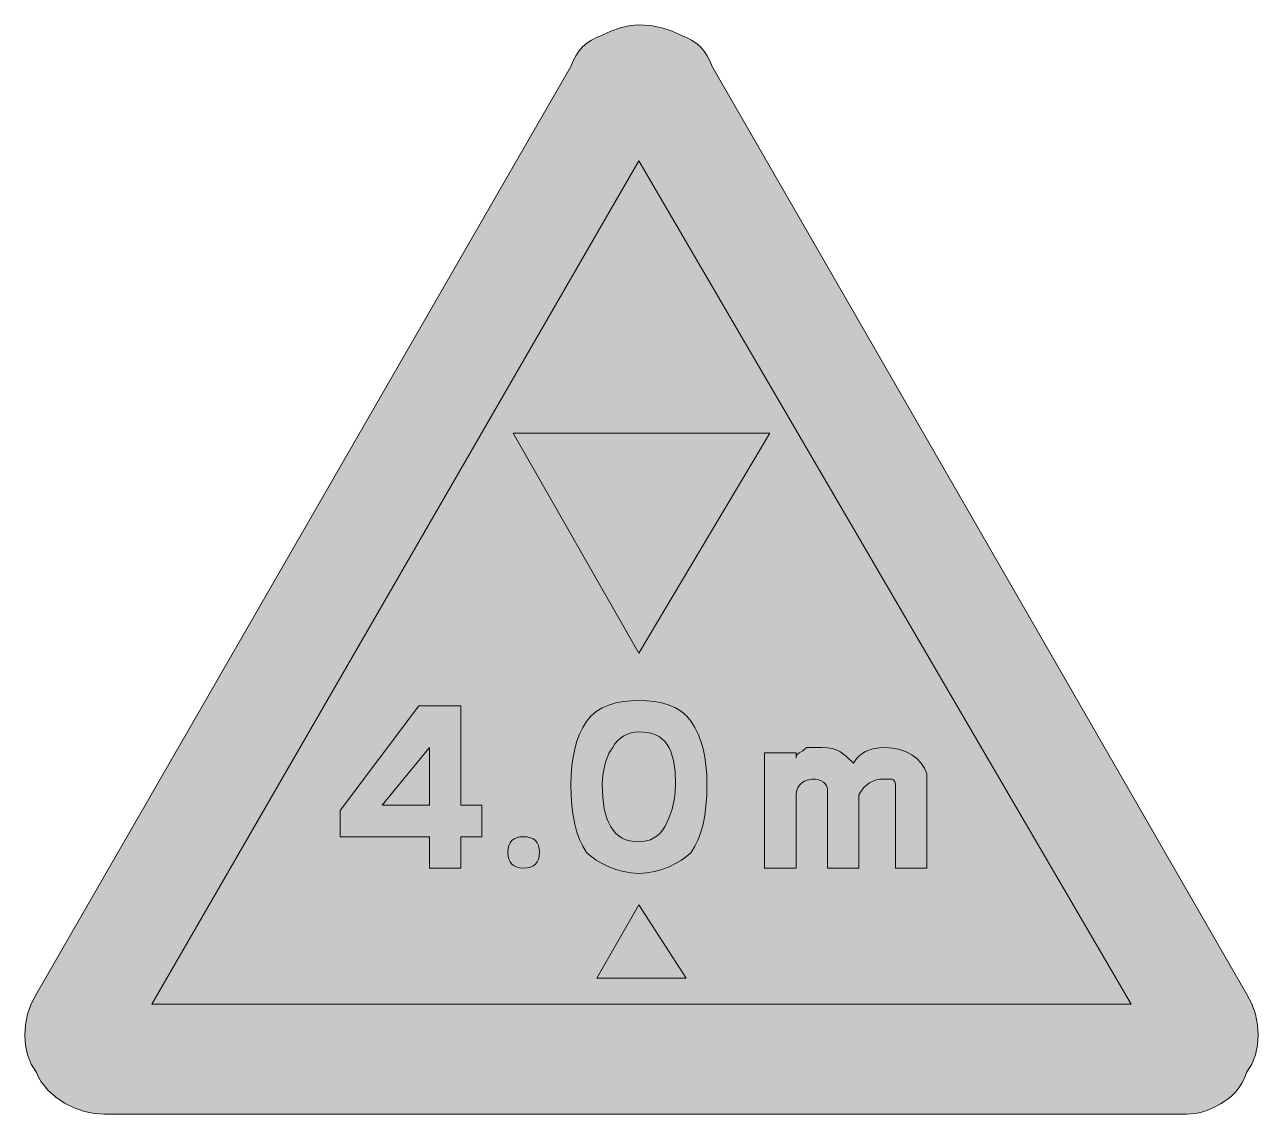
# Model space of a CAD drawing. Header units: metres. Extents: x 143 to 425, y 10 to 260.
import ezdxf

# ---------------------------------------------------------------- set-up
doc = ezdxf.new("R2010")
doc.units = ezdxf.units.M
for name, color, linetype, true_color in [('FILL_BLACK_000000', 7, 'Continuous', 0x000000), ('FILL_RED_FF0000', 7, 'Continuous', 0xff0000), ('FILL_WHITE_FFFFFF', 7, 'Continuous', 0xffffff)]:
    doc.layers.add(name, color=color, linetype=linetype, true_color=true_color)

msp = doc.modelspace()

# ---------------------------------------------------------------- hatches: boundary and pattern name
at = {"layer": 'FILL_BLACK_000000', "true_color": 0x000000}
h = msp.add_hatch(color=7, dxfattribs=at)
h.dxf.hatch_style = 1
h.paths.add_polyline_path([(283.35, 115.68), (254.55, 166.08), (313.35, 166.08), (283.35, 115.68)])
h = msp.add_hatch(color=7, dxfattribs=at)
h.dxf.hatch_style = 1
h.paths.add_polyline_path([(298.72, 80.71), (298.44, 78.53), (298.05, 76.53), (297.54, 74.7), (296.92, 73.02), (296.19, 71.49), (295.35, 70.08), (294.34, 69.18), (293.14, 68.32), (291.76, 67.51), (290.25, 66.78), (288.62, 66.17), (286.91, 65.69), (285.15, 65.39), (283.35, 65.28), (281.55, 65.39), (279.79, 65.69), (278.08, 66.17), (276.45, 66.78), (274.94, 67.51), (273.56, 68.32), (272.36, 69.18), (271.35, 70.08), (270.51, 71.49), (269.77, 73.02), (269.16, 74.7), (268.65, 76.53), (268.26, 78.53), (267.97, 80.71), (267.81, 83.09), (267.75, 85.68), (267.81, 87.87), (267.98, 89.95), (268.26, 91.92), (268.65, 93.78), (269.16, 95.52), (269.77, 97.15), (270.51, 98.67), (271.35, 100.08), (272.36, 101.32), (273.56, 102.35), (274.94, 103.18), (276.45, 103.83), (278.08, 104.31), (279.79, 104.64), (281.55, 104.82), (283.35, 104.88), (285.15, 104.82), (286.91, 104.64), (288.62, 104.31), (290.25, 103.83), (291.76, 103.18), (293.14, 102.35), (294.34, 101.32), (295.35, 100.08), (296.19, 98.67), (296.92, 97.15), (297.54, 95.52), (298.05, 93.78), (298.44, 91.92), (298.72, 89.95), (298.89, 87.87), (298.95, 85.68), (298.89, 83.09), (298.72, 80.71)])
h.paths.add_polyline_path([(291.28, 91.1), (290.67, 93.17), (290.27, 94.05), (289.8, 94.83), (289.26, 95.51), (288.64, 96.1), (287.96, 96.59), (287.19, 96.99), (286.35, 97.29), (285.43, 97.51), (283.35, 97.68), (282.45, 97.62), (281.57, 97.45), (280.71, 97.17), (279.9, 96.78), (279.14, 96.27), (278.46, 95.65), (277.85, 94.92), (277.35, 94.08), (276.9, 93.52), (276.47, 92.77), (275.7, 90.78), (275.16, 88.34), (275, 87.03), (274.95, 85.68), (275.06, 82.7), (275.42, 80.07), (276.03, 77.81), (276.43, 76.82), (276.9, 75.93), (277.44, 75.14), (278.06, 74.44), (278.74, 73.85), (279.51, 73.36), (280.35, 72.98), (281.27, 72.7), (282.27, 72.54), (283.35, 72.48), (284.25, 72.54), (285.13, 72.7), (285.99, 72.99), (286.8, 73.38), (287.56, 73.89), (288.24, 74.5), (288.85, 75.24), (289.35, 76.08), (290.23, 77.92), (291, 79.98), (291.54, 82.49), (291.7, 83.99), (291.75, 85.68), (291.64, 88.61), (291.28, 91.1)], flags=16)
h = msp.add_hatch(color=7, dxfattribs=at)
h.dxf.hatch_style = 1
h.paths.add_polyline_path([(247.35, 73.68), (242.55, 73.68), (242.55, 66.48), (235.35, 66.48), (235.35, 73.68), (214.95, 73.68), (214.95, 79.68), (232.95, 103.68), (242.55, 103.68), (242.55, 80.88), (247.35, 80.88), (247.35, 73.68)])
h.paths.add_polyline_path([(235.35, 80.88), (235.35, 94.08), (224.55, 80.88), (235.35, 80.88)], flags=16)
h = msp.add_hatch(color=7, dxfattribs=at)
h.dxf.hatch_style = 1
h.paths.add_polyline_path([(337.46, 86.65), (336.15, 85.98), (335.48, 85.47), (334.84, 84.85), (334.25, 84.12), (333.75, 83.28), (333.75, 66.48), (326.55, 66.48), (326.55, 84.48), (326.49, 84.93), (326.32, 85.36), (326.04, 85.77), (325.65, 86.13), (325.14, 86.44), (324.52, 86.67), (323.79, 86.83), (322.95, 86.88), (321.88, 86.65), (321.28, 86.37), (320.7, 85.98), (320.17, 85.47), (319.74, 84.85), (319.46, 84.12), (319.35, 83.28), (319.35, 66.48), (312.15, 66.48), (312.15, 92.88), (319.35, 92.88), (319.35, 91.68), (319.4, 92.08), (319.56, 92.39), (320.1, 92.88), (320.87, 93.37), (321.75, 94.08), (325.35, 94.08), (326.59, 94.02), (327.66, 93.85), (328.58, 93.57), (329.4, 93.18), (330.92, 92.05), (332.55, 90.48), (333.06, 91.32), (333.67, 92.05), (334.41, 92.67), (335.25, 93.18), (336.21, 93.57), (337.27, 93.85), (338.46, 94.02), (339.75, 94.08), (341.49, 93.97), (343.11, 93.65), (344.58, 93.13), (345.9, 92.43), (347.05, 91.56), (348.02, 90.54), (348.79, 89.37), (349.35, 88.08), (349.35, 86.88), (349.35, 85.68), (349.35, 66.48), (342.15, 66.48), (342.15, 84.48), (342.15, 85.68), (342, 86.28), (341.64, 86.69), (341.35, 86.83), (340.95, 86.88), (338.55, 86.88), (337.46, 86.65)])
h = msp.add_hatch(color=7, dxfattribs=at)
h.dxf.hatch_style = 1
h.paths.add_polyline_path([(260.49, 69.24), (260.33, 68.5), (260.04, 67.89), (259.65, 67.38), (259.14, 66.99), (258.52, 66.7), (257.79, 66.54), (256.95, 66.48), (256.11, 66.54), (255.37, 66.7), (254.76, 66.99), (254.25, 67.38), (253.86, 67.89), (253.57, 68.5), (253.41, 69.24), (253.35, 70.08), (253.41, 70.92), (253.57, 71.65), (253.86, 72.27), (254.25, 72.78), (254.76, 73.17), (255.37, 73.45), (256.11, 73.62), (256.95, 73.68), (257.79, 73.62), (258.52, 73.45), (259.14, 73.17), (259.65, 72.78), (260.04, 72.27), (260.33, 71.65), (260.49, 70.92), (260.55, 70.08), (260.49, 69.24)])
h = msp.add_hatch(color=7, dxfattribs=at)
h.dxf.hatch_style = 1
h.paths.add_polyline_path([(283.35, 58.08), (294.15, 41.28), (273.75, 41.28), (283.35, 58.08)])
at = {"layer": 'FILL_RED_FF0000', "true_color": 0xff0000}
h = msp.add_hatch(color=7, dxfattribs=at)
h.dxf.hatch_style = 1
h.paths.add_polyline_path([(267.75, 250.08), (268.26, 251.37), (268.87, 252.55), (269.61, 253.62), (270.45, 254.58), (271.41, 255.42), (272.47, 256.15), (273.66, 256.77), (274.95, 257.28), (276.94, 258.16), (279.15, 258.93), (281.36, 259.47), (283.35, 259.68), (286.03, 259.47), (288.6, 258.93), (290.94, 258.16), (292.95, 257.28), (294.24, 256.77), (295.42, 256.15), (296.49, 255.42), (297.45, 254.58), (298.29, 253.62), (299.02, 252.55), (299.64, 251.37), (300.15, 250.08), (422.55, 37.68), (423.73, 35.38), (424.57, 33.01), (425.08, 30.61), (425.25, 28.23), (425.08, 25.9), (424.57, 23.67), (423.73, 21.59), (422.55, 19.68), (422.05, 18.39), (421.44, 17.2), (420.76, 16.14), (420, 15.18), (419.19, 14.34), (418.33, 13.6), (417.45, 12.99), (416.55, 12.48), (415.2, 11.69), (413.87, 11.09), (412.56, 10.67), (411.3, 10.38), (408.96, 10.12), (406.95, 10.08), (160.95, 10.08), (158.66, 10.25), (156.32, 10.74), (154.01, 11.54), (151.8, 12.63), (149.76, 14.01), (147.96, 15.65), (147.17, 16.57), (146.46, 17.54), (145.85, 18.58), (145.35, 19.68), (144.17, 21.59), (143.32, 23.67), (142.82, 25.9), (142.65, 28.23), (142.82, 30.61), (143.32, 33.01), (144.17, 35.38), (145.35, 37.68), (267.75, 250.08)])
at = {"layer": 'FILL_WHITE_FFFFFF', "true_color": 0xffffff}
h = msp.add_hatch(color=7, dxfattribs=at)
h.dxf.hatch_style = 1
h.paths.add_polyline_path([(171.75, 35.28), (283.35, 228.48), (396.15, 35.28), (171.75, 35.28)])

# ---------------------------------------------------------------- linework, layer by layer
at = {"layer": 'FILL_BLACK_000000', "lineweight": 0, "true_color": 0x000000}
for points in [[(283.35, 115.68), (254.55, 166.08), (313.35, 166.08)], [(298.72, 80.71), (298.44, 78.53), (298.05, 76.53), (297.54, 74.7), (296.92, 73.02), (296.19, 71.49), (295.35, 70.08), (294.34, 69.18), (293.14, 68.32), (291.76, 67.51), (290.25, 66.78), (288.62, 66.17), (286.91, 65.69), (285.15, 65.39), (283.35, 65.28), (281.55, 65.39), (279.79, 65.69), (278.08, 66.17), (276.45, 66.78), (274.94, 67.51), (273.56, 68.32), (272.36, 69.18), (271.35, 70.08), (270.51, 71.49), (269.77, 73.02), (269.16, 74.7), (268.65, 76.53), (268.26, 78.53), (267.97, 80.71), (267.81, 83.09), (267.75, 85.68), (267.81, 87.87), (267.98, 89.95), (268.26, 91.92), (268.65, 93.78), (269.16, 95.52), (269.77, 97.15), (270.51, 98.67), (271.35, 100.08), (272.36, 101.32), (273.56, 102.35), (274.94, 103.18), (276.45, 103.83), (278.08, 104.31), (279.79, 104.64), (281.55, 104.82), (283.35, 104.88), (285.15, 104.82), (286.91, 104.64), (288.62, 104.31), (290.25, 103.83), (291.76, 103.18), (293.14, 102.35), (294.34, 101.32), (295.35, 100.08), (296.19, 98.67), (296.92, 97.15), (297.54, 95.52), (298.05, 93.78), (298.44, 91.92), (298.72, 89.95), (298.89, 87.87), (298.95, 85.68), (298.89, 83.09)], [(247.35, 73.68), (242.55, 73.68), (242.55, 66.48), (235.35, 66.48), (235.35, 73.68), (214.95, 73.68), (214.95, 79.68), (232.95, 103.68), (242.55, 103.68), (242.55, 80.88), (247.35, 80.88)], [(291.28, 91.1), (290.67, 93.17), (290.27, 94.05), (289.8, 94.83), (289.26, 95.51), (288.64, 96.1), (287.96, 96.59), (287.19, 96.99), (286.35, 97.29), (285.43, 97.51), (283.35, 97.68), (282.45, 97.62), (281.57, 97.45), (280.71, 97.17), (279.9, 96.78), (279.14, 96.27), (278.46, 95.65), (277.85, 94.92), (277.35, 94.08), (276.9, 93.52), (276.47, 92.77), (275.7, 90.78), (275.16, 88.34), (275, 87.03), (274.95, 85.68), (275.06, 82.7), (275.42, 80.07), (276.03, 77.81), (276.43, 76.82), (276.9, 75.93), (277.44, 75.14), (278.06, 74.44), (278.74, 73.85), (279.51, 73.36), (280.35, 72.98), (281.27, 72.7), (282.27, 72.54), (283.35, 72.48), (284.25, 72.54), (285.13, 72.7), (285.99, 72.99), (286.8, 73.38), (287.56, 73.89), (288.24, 74.5), (288.85, 75.24), (289.35, 76.08), (290.23, 77.92), (291, 79.98), (291.54, 82.49), (291.7, 83.99), (291.75, 85.68), (291.64, 88.61)], [(235.35, 80.88), (235.35, 94.08), (224.55, 80.88)], [(337.46, 86.65), (336.15, 85.98), (335.48, 85.47), (334.84, 84.85), (334.25, 84.12), (333.75, 83.28), (333.75, 66.48), (326.55, 66.48), (326.55, 84.48), (326.49, 84.93), (326.32, 85.36), (326.04, 85.77), (325.65, 86.13), (325.14, 86.44), (324.52, 86.67), (323.79, 86.83), (322.95, 86.88), (321.88, 86.65), (321.28, 86.37), (320.7, 85.98), (320.17, 85.47), (319.74, 84.85), (319.46, 84.12), (319.35, 83.28), (319.35, 66.48), (312.15, 66.48), (312.15, 92.88), (319.35, 92.88), (319.35, 91.68), (319.4, 92.08), (319.56, 92.39), (320.1, 92.88), (320.87, 93.37), (321.75, 94.08), (325.35, 94.08), (326.59, 94.02), (327.66, 93.85), (328.58, 93.57), (329.4, 93.18), (330.92, 92.05), (332.55, 90.48), (333.06, 91.32), (333.67, 92.05), (334.41, 92.67), (335.25, 93.18), (336.21, 93.57), (337.27, 93.85), (338.46, 94.02), (339.75, 94.08), (341.49, 93.97), (343.11, 93.65), (344.58, 93.13), (345.9, 92.43), (347.05, 91.56), (348.02, 90.54), (348.79, 89.37), (349.35, 88.08), (349.35, 86.88), (349.35, 85.68), (349.35, 66.48), (342.15, 66.48), (342.15, 84.48), (342.15, 85.68), (342, 86.28), (341.64, 86.69), (341.35, 86.83), (340.95, 86.88), (338.55, 86.88)], [(260.49, 69.24), (260.33, 68.5), (260.04, 67.89), (259.65, 67.38), (259.14, 66.99), (258.52, 66.7), (257.79, 66.54), (256.95, 66.48), (256.11, 66.54), (255.37, 66.7), (254.76, 66.99), (254.25, 67.38), (253.86, 67.89), (253.57, 68.5), (253.41, 69.24), (253.35, 70.08), (253.41, 70.92), (253.57, 71.65), (253.86, 72.27), (254.25, 72.78), (254.76, 73.17), (255.37, 73.45), (256.11, 73.62), (256.95, 73.68), (257.79, 73.62), (258.52, 73.45), (259.14, 73.17), (259.65, 72.78), (260.04, 72.27), (260.33, 71.65), (260.49, 70.92), (260.55, 70.08)], [(283.35, 58.08), (294.15, 41.28), (273.75, 41.28)]]:
    msp.add_lwpolyline(points, close=True, dxfattribs=at)
at = {"layer": 'FILL_RED_FF0000', "lineweight": 0, "true_color": 0xff0000}
msp.add_lwpolyline([(267.75, 250.08), (268.26, 251.37), (268.87, 252.55), (269.61, 253.62), (270.45, 254.58), (271.41, 255.42), (272.47, 256.15), (273.66, 256.77), (274.95, 257.28), (276.94, 258.16), (279.15, 258.93), (281.36, 259.47), (283.35, 259.68), (286.03, 259.47), (288.6, 258.93), (290.94, 258.16), (292.95, 257.28), (294.24, 256.77), (295.42, 256.15), (296.49, 255.42), (297.45, 254.58), (298.29, 253.62), (299.02, 252.55), (299.64, 251.37), (300.15, 250.08), (422.55, 37.68), (423.73, 35.38), (424.57, 33.01), (425.08, 30.61), (425.25, 28.23), (425.08, 25.9), (424.57, 23.67), (423.73, 21.59), (422.55, 19.68), (422.05, 18.39), (421.44, 17.2), (420.76, 16.14), (420, 15.18), (419.19, 14.34), (418.33, 13.6), (417.45, 12.99), (416.55, 12.48), (415.2, 11.69), (413.87, 11.09), (412.56, 10.67), (411.3, 10.38), (408.96, 10.12), (406.95, 10.08), (160.95, 10.08), (158.66, 10.25), (156.32, 10.74), (154.01, 11.54), (151.8, 12.63), (149.76, 14.01), (147.96, 15.65), (147.17, 16.57), (146.46, 17.54), (145.85, 18.58), (145.35, 19.68), (144.17, 21.59), (143.32, 23.67), (142.82, 25.9), (142.65, 28.23), (142.82, 30.61), (143.32, 33.01), (144.17, 35.38), (145.35, 37.68)], close=True, dxfattribs=at)
at = {"layer": 'FILL_WHITE_FFFFFF', "lineweight": 0, "true_color": 0xff0000}
msp.add_lwpolyline([(171.75, 35.28), (283.35, 228.48), (396.15, 35.28)], close=True, dxfattribs=at)

doc.saveas('drawing.dxf')
